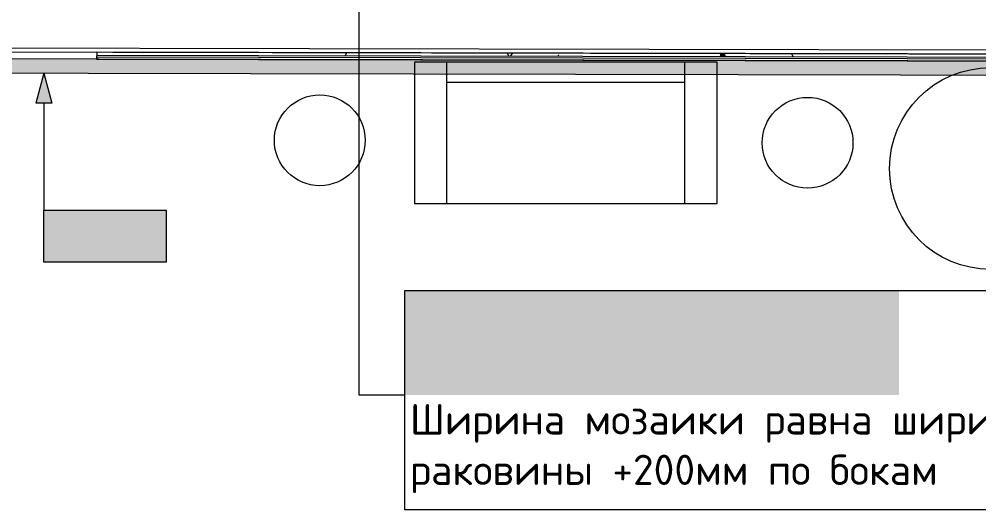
# Model space of a CAD drawing. Header units: millimetres. Extents: x -546 to 1681, y -650 to 1730.
# Drawn here: x 499.93 to 547.5, y 392.56 to 416.88 of the extents above; entities that cross this region are included whole.
import ezdxf

# ---------------------------------------------------------------- set-up
doc = ezdxf.new("R2010")
doc.units = ezdxf.units.MM

msp = doc.modelspace()

# ---------------------------------------------------------------- hatches: boundary and pattern name
at = {"true_color": 0x800080}
h = msp.add_hatch(color=216, dxfattribs=at)
h.dxf.hatch_style = 2
h.paths.add_polyline_path([(463.788, 414.281), (463.787, 414.981), (632.187, 414.639), (632.186, 413.939)])
h = msp.add_hatch(color=7)
h.dxf.hatch_style = 2
h.paths.add_polyline_path([(534.751, 415.184), (534.687, 415.158), (534.661, 415.094), (534.687, 415.031), (534.751, 415.004), (534.814, 415.031), (534.841, 415.094), (534.814, 415.158)])
h = msp.add_hatch(color=7)
h.dxf.hatch_style = 2
h.paths.add_polyline_path([(534.865, 415.173), (534.801, 415.147), (534.775, 415.083), (534.801, 415.02), (534.865, 414.993), (534.928, 415.02), (534.955, 415.083), (534.928, 415.147)])
at = {"true_color": 0x0077b0}
h = msp.add_hatch(color=144, dxfattribs=at)
h.dxf.hatch_style = 2
h.paths.add_polyline_path([(501.155, 414.205), (501.555, 412.713), (500.755, 412.713)])
at = {"true_color": 0xffffff}
h = msp.add_hatch(color=7, dxfattribs=at)
h.dxf.hatch_style = 2
h.paths.add_polyline_path([(501.155, 407.42), (507.215, 407.42), (507.215, 404.832), (501.155, 404.832)])
at = {"true_color": 0x0077b0}
h = msp.add_hatch(color=144, dxfattribs=at)
h.dxf.hatch_style = 2
h.paths.add_polyline_path([(501.457, 407.439), (502.468, 407.439), (502.541, 407.413), (502.566, 407.337), (502.566, 405.519), (502.541, 405.445), (502.468, 405.421), (502.391, 405.445), (502.366, 405.519), (502.366, 407.235), (501.559, 407.235), (501.559, 405.519), (501.533, 405.445), (501.457, 405.421), (501.381, 405.445), (501.356, 405.519), (501.356, 407.337), (501.381, 407.413)])
h = msp.add_hatch(color=144, dxfattribs=at)
h.dxf.hatch_style = 2
h.paths.add_polyline_path([(502.971, 405.519), (502.971, 407.337), (502.996, 407.413), (503.072, 407.439), (503.149, 407.413), (503.174, 407.337), (503.174, 406.631), (503.981, 406.631), (503.981, 407.337), (504.006, 407.413), (504.083, 407.439), (504.157, 407.413), (504.182, 407.337), (504.182, 405.519), (504.157, 405.445), (504.083, 405.421), (504.006, 405.445), (503.981, 405.519), (503.981, 406.428), (503.174, 406.428), (503.174, 405.519), (503.149, 405.445), (503.072, 405.421), (502.996, 405.445)])
h = msp.add_hatch(color=144, dxfattribs=at)
h.paths.add_polyline_path([(506.808, 406.428), (506.808, 406.933), (506.787, 407.05), (506.721, 407.148), (506.623, 407.214), (506.506, 407.235), (506.389, 407.214), (506.292, 407.148), (506.226, 407.05), (506.204, 406.933), (506.204, 406.733), (506.226, 406.615), (506.292, 406.516), (506.389, 406.451), (506.506, 406.428)])
h.paths.add_polyline_path([(506.303, 405.421), (506.232, 405.449), (506.204, 405.519), (506.216, 405.577), (506.252, 405.607), (506.438, 405.692), (506.582, 405.805), (506.69, 405.931), (506.764, 406.071), (506.803, 406.225), (506.506, 406.225), (506.404, 406.234), (506.311, 406.263), (506.226, 406.31), (506.148, 406.375), (506.083, 406.453), (506.038, 406.538), (506.01, 406.63), (506.001, 406.73), (506.001, 406.933), (506.01, 407.035), (506.038, 407.128), (506.083, 407.214), (506.148, 407.292), (506.226, 407.357), (506.311, 407.402), (506.404, 407.43), (506.506, 407.439), (506.608, 407.43), (506.701, 407.402), (506.787, 407.357), (506.864, 407.292), (506.928, 407.216), (506.974, 407.131), (507.002, 407.038), (507.011, 406.936), (507.011, 406.33), (506.981, 406.085), (506.891, 405.868), (506.741, 405.679), (506.531, 405.517), (506.398, 405.444)])
h = msp.add_hatch(color=144, dxfattribs=at)
h.dxf.hatch_style = 2
h.paths.add_polyline_path([(505.495, 405.923), (504.688, 405.923), (504.612, 405.948), (504.586, 406.025), (504.612, 406.101), (504.688, 406.126), (505.495, 406.126), (505.571, 406.101), (505.596, 406.025), (505.571, 405.948)])
at = {"true_color": 0xffffff}
h = msp.add_hatch(color=7, dxfattribs=at)
h.dxf.hatch_style = 2
h.paths.add_polyline_path([(519.044, 403.428), (543.542, 403.428), (543.542, 398.251), (519.044, 398.251)])
at = {"true_color": 0x0077b0}
h = msp.add_hatch(color=144, dxfattribs=at)
h.dxf.hatch_style = 2
h.paths.add_polyline_path([(520.556, 403.446), (520.632, 403.421), (520.658, 403.344), (520.658, 401.527), (520.632, 401.452), (520.556, 401.428), (520.479, 401.452), (520.454, 401.527), (520.454, 403.014), (520.045, 402.396), (520, 402.352), (519.949, 402.337), (519.9, 402.352), (519.856, 402.396), (519.447, 403.014), (519.447, 401.527), (519.421, 401.452), (519.345, 401.428), (519.269, 401.452), (519.244, 401.527), (519.244, 403.344), (519.269, 403.421), (519.345, 403.446), (519.394, 403.434), (519.433, 403.396), (519.949, 402.62), (520.471, 403.401), (520.507, 403.435)])
h = msp.add_hatch(color=144, dxfattribs=at)
h.dxf.hatch_style = 2
h.paths.add_polyline_path([(522.981, 402.436), (522.777, 402.436), (522.704, 402.461), (522.679, 402.537), (522.704, 402.614), (522.777, 402.639), (522.981, 402.639), (523.098, 402.662), (523.195, 402.727), (523.261, 402.824), (523.283, 402.941), (523.261, 403.058), (523.195, 403.155), (523.098, 403.222), (522.981, 403.243), (522.577, 403.243), (522.501, 403.269), (522.476, 403.344), (522.501, 403.421), (522.577, 403.446), (522.981, 403.446), (523.081, 403.437), (523.174, 403.41), (523.26, 403.364), (523.336, 403.3), (523.401, 403.221), (523.448, 403.135), (523.476, 403.041), (523.486, 402.941), (523.473, 402.822), (523.435, 402.715), (523.372, 402.62), (523.283, 402.537), (523.372, 402.455), (523.435, 402.36), (523.473, 402.253), (523.486, 402.134), (523.486, 401.931), (523.476, 401.831), (523.448, 401.738), (523.401, 401.653), (523.336, 401.575), (523.258, 401.511), (523.173, 401.465), (523.081, 401.437), (522.981, 401.428), (522.577, 401.428), (522.501, 401.452), (522.476, 401.527), (522.501, 401.603), (522.577, 401.629), (522.981, 401.629), (523.098, 401.652), (523.195, 401.719), (523.261, 401.816), (523.283, 401.933), (523.283, 402.134), (523.261, 402.251), (523.195, 402.348), (523.098, 402.415)])
h = msp.add_hatch(color=144, dxfattribs=at)
h.dxf.hatch_style = 2
h.paths.add_polyline_path([(521.97, 401.931), (521.163, 401.931), (521.087, 401.956), (521.062, 402.033), (521.087, 402.109), (521.163, 402.134), (521.97, 402.134), (522.046, 402.109), (522.071, 402.033), (522.046, 401.956)])
h = msp.add_hatch(color=144, dxfattribs=at)
h.paths.add_polyline_path([(530.727, 400.454), (530.727, 399.243), (530.698, 399.086), (530.609, 398.955), (530.478, 398.867), (530.324, 398.839), (530.121, 398.839), (529.965, 398.867), (529.836, 398.955), (529.747, 399.086), (529.718, 399.243), (529.718, 399.847), (529.747, 400.003), (529.836, 400.134), (529.966, 400.221), (530.121, 400.25), (530.525, 400.25), (530.525, 400.454), (530.51, 400.532), (530.468, 400.597), (530.402, 400.639), (530.324, 400.654), (530.019, 400.654), (529.946, 400.679), (529.92, 400.755), (529.946, 400.831), (530.019, 400.857), (530.324, 400.857), (530.48, 400.827), (530.609, 400.739), (530.698, 400.61)])
h.paths.add_polyline_path([(530.525, 399.243), (530.525, 400.047), (530.121, 400.047), (530.043, 400.032), (529.977, 399.991), (529.935, 399.925), (529.92, 399.847), (529.92, 399.243), (529.935, 399.165), (529.98, 399.099), (530.045, 399.054), (530.121, 399.04), (530.324, 399.04), (530.401, 399.054), (530.465, 399.099), (530.51, 399.164)])
h = msp.add_hatch(color=144, dxfattribs=at)
h.paths.add_polyline_path([(519.244, 399.341), (519.244, 399.745), (519.253, 399.847), (519.28, 399.94), (519.326, 400.026), (519.39, 400.104), (519.468, 400.168), (519.554, 400.214), (519.647, 400.241), (519.749, 400.25), (519.944, 400.214), (520.107, 400.106), (520.171, 400.028), (520.217, 399.943), (520.244, 399.848), (520.254, 399.745), (520.254, 399.341), (520.244, 399.241), (520.216, 399.149), (520.169, 399.063), (520.104, 398.986), (520.028, 398.921), (519.942, 398.875), (519.849, 398.848), (519.749, 398.839), (519.647, 398.848), (519.554, 398.875), (519.468, 398.921), (519.39, 398.986), (519.326, 399.063), (519.28, 399.149), (519.253, 399.241)])
h.paths.add_polyline_path([(520.051, 399.344), (520.051, 399.748), (520.029, 399.863), (519.963, 399.962), (519.866, 400.028), (519.749, 400.049), (519.632, 400.028), (519.534, 399.962), (519.468, 399.863), (519.447, 399.748), (519.447, 399.344), (519.468, 399.226), (519.534, 399.13), (519.632, 399.062), (519.749, 399.04), (519.866, 399.062), (519.963, 399.13), (520.029, 399.227)])
h = msp.add_hatch(color=144, dxfattribs=at)
h.dxf.hatch_style = 2
h.paths.add_polyline_path([(520.759, 400.25), (521.668, 400.25), (521.823, 400.221), (521.953, 400.134), (522.042, 400.003), (522.072, 399.847), (522.072, 398.938), (522.046, 398.863), (521.97, 398.839), (521.894, 398.863), (521.868, 398.938), (521.868, 399.847), (521.854, 399.925), (521.812, 399.991), (521.746, 400.034), (521.668, 400.047), (521.465, 400.047), (521.465, 398.938), (521.439, 398.863), (521.364, 398.839), (521.29, 398.863), (521.264, 398.938), (521.264, 400.047), (520.861, 400.047), (520.861, 398.938), (520.836, 398.863), (520.759, 398.839), (520.683, 398.863), (520.658, 398.938), (520.658, 400.151), (520.683, 400.225)])
h = msp.add_hatch(color=144, dxfattribs=at)
h.dxf.hatch_style = 2
h.paths.add_polyline_path([(523.168, 398.938), (523.168, 400.151), (523.193, 400.225), (523.269, 400.25), (523.774, 400.25), (523.928, 400.221), (524.059, 400.134), (524.148, 400.003), (524.177, 399.847), (524.177, 398.938), (524.152, 398.863), (524.076, 398.839), (524, 398.863), (523.975, 398.938), (523.975, 399.847), (523.96, 399.925), (523.918, 399.991), (523.852, 400.034), (523.774, 400.047), (523.37, 400.047), (523.37, 398.938), (523.345, 398.863), (523.269, 398.839), (523.193, 398.863)])
h = msp.add_hatch(color=144, dxfattribs=at)
h.paths.add_polyline_path([(524.582, 399.341), (524.582, 399.745), (524.591, 399.847), (524.618, 399.94), (524.664, 400.026), (524.729, 400.104), (524.806, 400.168), (524.892, 400.214), (524.985, 400.241), (525.087, 400.25), (525.282, 400.214), (525.445, 400.106), (525.51, 400.028), (525.555, 399.943), (525.583, 399.848), (525.592, 399.745), (525.592, 399.341), (525.582, 399.241), (525.554, 399.149), (525.507, 399.063), (525.442, 398.986), (525.366, 398.921), (525.28, 398.875), (525.187, 398.848), (525.087, 398.839), (524.985, 398.848), (524.892, 398.875), (524.806, 398.921), (524.729, 398.986), (524.664, 399.063), (524.618, 399.149), (524.591, 399.241)])
h.paths.add_polyline_path([(525.389, 399.344), (525.389, 399.748), (525.367, 399.863), (525.301, 399.962), (525.204, 400.028), (525.087, 400.049), (524.97, 400.028), (524.872, 399.962), (524.806, 399.863), (524.785, 399.748), (524.785, 399.344), (524.806, 399.226), (524.872, 399.13), (524.97, 399.062), (525.087, 399.04), (525.204, 399.062), (525.301, 399.13), (525.367, 399.227)])
h = msp.add_hatch(color=144, dxfattribs=at)
h.dxf.hatch_style = 2
h.paths.add_polyline_path([(526.501, 400.25), (526.905, 400.25), (526.981, 400.225), (527.006, 400.151), (527.006, 398.938), (526.981, 398.863), (526.905, 398.839), (526.828, 398.863), (526.803, 398.938), (526.803, 400.047), (526.572, 400.047), (526.191, 398.907), (526.157, 398.856), (526.098, 398.839), (526.021, 398.864), (525.996, 398.94), (526.002, 398.972), (526.4, 400.169), (526.44, 400.23)])
h = msp.add_hatch(color=144, dxfattribs=at)
h.paths.add_polyline_path([(528.217, 400.047), (527.814, 400.047), (527.735, 400.032), (527.67, 399.991), (527.628, 399.925), (527.613, 399.847), (527.613, 399.243), (527.628, 399.165), (527.673, 399.099), (527.738, 399.054), (527.814, 399.04), (528.017, 399.04), (528.094, 399.054), (528.158, 399.099), (528.203, 399.164), (528.217, 399.243)])
h.paths.add_polyline_path([(528.621, 398.938), (528.596, 398.863), (528.522, 398.839), (528.393, 398.865), (528.291, 398.943), (528.166, 398.865), (528.017, 398.839), (527.814, 398.839), (527.658, 398.867), (527.529, 398.955), (527.44, 399.085), (527.411, 399.243), (527.411, 399.847), (527.44, 400.003), (527.529, 400.134), (527.658, 400.221), (527.814, 400.25), (528.319, 400.25), (528.395, 400.225), (528.42, 400.151), (528.42, 399.141), (528.446, 399.065), (528.522, 399.04), (528.596, 399.014)])
h = msp.add_hatch(color=144, dxfattribs=at)
h.paths.add_polyline_path([(531.132, 399.341), (531.132, 399.745), (531.141, 399.847), (531.168, 399.94), (531.214, 400.026), (531.279, 400.104), (531.356, 400.168), (531.442, 400.214), (531.535, 400.241), (531.637, 400.25), (531.832, 400.214), (531.995, 400.106), (532.06, 400.028), (532.105, 399.943), (532.133, 399.848), (532.142, 399.745), (532.142, 399.341), (532.132, 399.241), (532.104, 399.149), (532.057, 399.063), (531.992, 398.986), (531.916, 398.921), (531.83, 398.875), (531.737, 398.848), (531.637, 398.839), (531.535, 398.848), (531.442, 398.875), (531.356, 398.921), (531.279, 398.986), (531.214, 399.063), (531.168, 399.149), (531.141, 399.241)])
h.paths.add_polyline_path([(531.939, 399.344), (531.939, 399.748), (531.917, 399.863), (531.851, 399.962), (531.754, 400.028), (531.637, 400.049), (531.52, 400.028), (531.422, 399.962), (531.356, 399.863), (531.335, 399.748), (531.335, 399.344), (531.356, 399.226), (531.422, 399.13), (531.52, 399.062), (531.637, 399.04), (531.754, 399.062), (531.851, 399.13), (531.917, 399.227)])
h = msp.add_hatch(color=144, dxfattribs=at)
h.dxf.hatch_style = 2
h.paths.add_polyline_path([(533.237, 398.938), (533.237, 400.151), (533.263, 400.225), (533.339, 400.25), (533.844, 400.25), (533.998, 400.221), (534.129, 400.134), (534.218, 400.003), (534.247, 399.847), (534.247, 398.938), (534.222, 398.863), (534.146, 398.839), (534.07, 398.863), (534.044, 398.938), (534.044, 399.847), (534.03, 399.925), (533.988, 399.991), (533.922, 400.034), (533.844, 400.047), (533.44, 400.047), (533.44, 398.938), (533.415, 398.863), (533.339, 398.839), (533.263, 398.863)])
h = msp.add_hatch(color=144, dxfattribs=at)
h.paths.add_polyline_path([(534.652, 399.341), (534.652, 399.745), (534.661, 399.847), (534.688, 399.94), (534.734, 400.026), (534.798, 400.104), (534.876, 400.168), (534.962, 400.214), (535.055, 400.241), (535.157, 400.25), (535.352, 400.214), (535.515, 400.106), (535.579, 400.028), (535.625, 399.943), (535.653, 399.848), (535.662, 399.745), (535.662, 399.341), (535.652, 399.241), (535.624, 399.149), (535.577, 399.063), (535.512, 398.986), (535.436, 398.921), (535.35, 398.875), (535.257, 398.848), (535.157, 398.839), (535.055, 398.848), (534.962, 398.875), (534.876, 398.921), (534.798, 398.986), (534.734, 399.063), (534.688, 399.149), (534.661, 399.241)])
h.paths.add_polyline_path([(535.459, 399.344), (535.459, 399.748), (535.437, 399.863), (535.371, 399.962), (535.274, 400.028), (535.157, 400.049), (535.04, 400.028), (534.942, 399.962), (534.876, 399.863), (534.855, 399.748), (534.855, 399.344), (534.876, 399.226), (534.942, 399.13), (535.04, 399.062), (535.157, 399.04), (535.274, 399.062), (535.371, 399.13), (535.437, 399.227)])
h = msp.add_hatch(color=144, dxfattribs=at)
h.dxf.hatch_style = 2
h.paths.add_polyline_path([(536.167, 400.25), (537.076, 400.25), (537.231, 400.221), (537.361, 400.134), (537.45, 400.003), (537.48, 399.847), (537.48, 398.938), (537.454, 398.863), (537.378, 398.839), (537.302, 398.863), (537.277, 398.938), (537.277, 399.847), (537.262, 399.925), (537.22, 399.991), (537.154, 400.034), (537.076, 400.047), (536.873, 400.047), (536.873, 398.938), (536.848, 398.863), (536.772, 398.839), (536.698, 398.863), (536.672, 398.938), (536.672, 400.047), (536.269, 400.047), (536.269, 398.938), (536.244, 398.863), (536.167, 398.839), (536.091, 398.863), (536.066, 398.938), (536.066, 400.151), (536.091, 400.225)])
h = msp.add_hatch(color=144, dxfattribs=at)
h.paths.add_polyline_path([(537.884, 399.341), (537.884, 399.745), (537.893, 399.847), (537.92, 399.94), (537.966, 400.026), (538.031, 400.104), (538.109, 400.168), (538.194, 400.214), (538.287, 400.241), (538.389, 400.25), (538.584, 400.214), (538.747, 400.106), (538.812, 400.028), (538.858, 399.943), (538.885, 399.848), (538.894, 399.745), (538.894, 399.341), (538.884, 399.241), (538.856, 399.149), (538.81, 399.063), (538.745, 398.986), (538.668, 398.921), (538.583, 398.875), (538.489, 398.848), (538.389, 398.839), (538.287, 398.848), (538.194, 398.875), (538.109, 398.921), (538.031, 398.986), (537.966, 399.063), (537.92, 399.149), (537.893, 399.241)])
h.paths.add_polyline_path([(538.691, 399.344), (538.691, 399.748), (538.67, 399.863), (538.603, 399.962), (538.506, 400.028), (538.389, 400.049), (538.272, 400.028), (538.175, 399.962), (538.108, 399.863), (538.087, 399.748), (538.087, 399.344), (538.108, 399.226), (538.175, 399.13), (538.272, 399.062), (538.389, 399.04), (538.506, 399.062), (538.603, 399.13), (538.67, 399.227)])
h = msp.add_hatch(color=144, dxfattribs=at)
h.dxf.hatch_style = 2
h.paths.add_polyline_path([(539.803, 400.25), (540.207, 400.25), (540.283, 400.225), (540.308, 400.151), (540.308, 398.938), (540.283, 398.863), (540.207, 398.839), (540.131, 398.863), (540.105, 398.938), (540.105, 400.047), (539.874, 400.047), (539.493, 398.907), (539.459, 398.856), (539.4, 398.839), (539.324, 398.864), (539.298, 398.94), (539.304, 398.972), (539.702, 400.169), (539.742, 400.23)])
h = msp.add_hatch(color=144, dxfattribs=at)
h.dxf.hatch_style = 2
h.paths.add_polyline_path([(540.916, 399.587), (541.551, 400.222), (541.582, 400.244), (541.621, 400.25), (541.697, 400.225), (541.723, 400.151), (541.692, 400.081), (541.249, 399.635), (541.703, 398.997), (541.723, 398.938), (541.697, 398.863), (541.621, 398.839), (541.573, 398.85), (541.537, 398.881), (541.102, 399.491), (540.916, 399.302), (540.916, 398.938), (540.89, 398.863), (540.814, 398.839), (540.738, 398.863), (540.713, 398.938), (540.713, 400.151), (540.738, 400.225), (540.814, 400.25), (540.89, 400.225), (540.916, 400.151)])
h = msp.add_hatch(color=144, dxfattribs=at)
h.paths.add_polyline_path([(542.934, 400.047), (542.531, 400.047), (542.452, 400.032), (542.387, 399.991), (542.344, 399.925), (542.33, 399.847), (542.33, 399.243), (542.345, 399.165), (542.389, 399.099), (542.454, 399.054), (542.531, 399.04), (542.733, 399.04), (542.811, 399.054), (542.874, 399.099), (542.919, 399.164), (542.934, 399.243)])
h.paths.add_polyline_path([(543.338, 398.938), (543.313, 398.863), (543.239, 398.839), (543.109, 398.865), (543.007, 398.943), (542.882, 398.865), (542.733, 398.839), (542.531, 398.839), (542.374, 398.867), (542.246, 398.955), (542.157, 399.085), (542.127, 399.243), (542.127, 399.847), (542.157, 400.003), (542.246, 400.134), (542.374, 400.221), (542.531, 400.25), (543.035, 400.25), (543.112, 400.225), (543.137, 400.151), (543.137, 399.141), (543.162, 399.065), (543.239, 399.04), (543.313, 399.014)])

# ---------------------------------------------------------------- linework, layer by layer
at = {"color": 144, "lineweight": 0, "true_color": 0x0077b0}
for points in [[(516.774, 438.048), (516.774, 398.251)], [(501.155, 414.205), (500.755, 412.713)], [(501.155, 414.205), (501.555, 412.713)], [(501.555, 412.713), (500.755, 412.713)], [(501.155, 412.713), (501.155, 407.42)], [(501.155, 407.42), (507.215, 407.42)], [(501.155, 404.832), (501.155, 407.42)], [(507.215, 407.42), (507.215, 404.832)], [(507.215, 404.832), (501.155, 404.832)], [(519.044, 403.428), (549.015, 403.428)], [(519.044, 392.559), (519.044, 403.428)], [(516.774, 398.251), (519.044, 398.251)], [(549.015, 392.559), (519.044, 392.559)]]:
    msp.add_lwpolyline(points, dxfattribs=at)
at = {"color": 7, "lineweight": 0}
for points in [[(463.789, 415.531), (632.178, 415.189)], [(488.775, 415.281), (607.177, 415.04)], [(632.187, 414.639), (463.788, 414.981)], [(503.775, 415.25), (503.774, 414.9)], [(503.774, 415.1), (592.177, 414.92)], [(503.774, 415.01), (592.177, 414.83)], [(503.774, 414.9), (592.177, 414.72)], [(592.177, 415.07), (503.775, 415.25)], [(516.176, 415.225), (516.09, 415.075)], [(524.213, 415.059), (524.126, 415.209)], [(524.379, 415.208), (524.292, 415.058)], [(526.674, 415.12), (526.636, 415.054)], [(534.751, 415.094), (534.697, 415.187)], [(534.865, 415.083), (534.839, 415.037)], [(538.307, 415.03), (538.239, 415.148)], [(542.942, 415.13), (542.919, 415.171)], [(544.299, 415.168), (544.277, 415.128)], [(463.088, 414.283), (632.185, 413.939)]]:
    msp.add_lwpolyline(points, dxfattribs=at)
at = {"color": 253, "lineweight": 0, "true_color": 0x999999}
for points in [[(534.532, 414.75), (519.532, 414.75)], [(519.532, 414.75), (519.532, 407.75)], [(521.132, 407.75), (521.132, 414.75)], [(532.932, 407.75), (532.932, 414.75)], [(534.532, 407.75), (534.532, 414.75)], [(532.932, 413.75), (521.132, 413.75)], [(519.532, 407.75), (534.532, 407.75)]]:
    msp.add_lwpolyline(points, dxfattribs=at)
for centre, radius in [((548.075, 409.479), 5), ((514.835, 410.877), 2.25), ((539.014, 410.756), 2.25)]:
    msp.add_circle(centre, radius, dxfattribs=at)

# ---------------------------------------------------------------- texts
at = {"color": 144, "true_color": 0x0077b0, "insert": (519.303, 397.792), "char_height": 1.5, "attachment_point": 1}
msp.add_mtext('{\\fISOCPEUR|b0|i0|c204|p34;Ширина мозаики равна ширина\\Pраковины +200мм по бокам}', dxfattribs=at)

doc.saveas('drawing.dxf')
